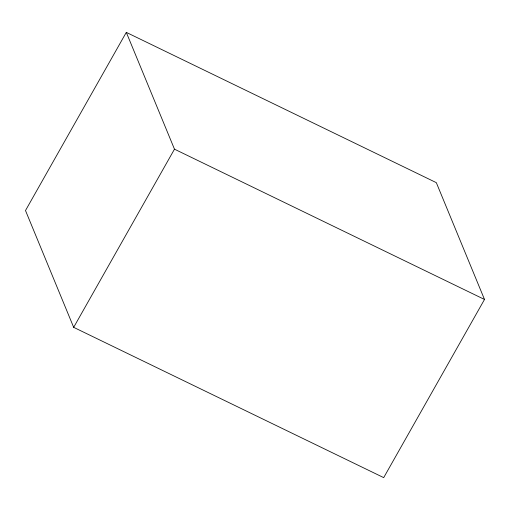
<?xml version="1.0" encoding="UTF-8"?>
<svg xmlns="http://www.w3.org/2000/svg" width="510" height="510" viewBox="0 0 510 510"><rect width="100%" height="100%" fill="white"/><g stroke="black" fill="none" stroke-linecap="round" stroke-linejoin="round"><path stroke-width="0.76" d="M126.301 32.372L25.5 210.541L73.676 327.344L383.698 477.628L484.5 299.459L436.324 182.656L126.301 32.372L174.477 149.175L484.5 299.459M73.676 327.344L174.477 149.175"/></g></svg>
